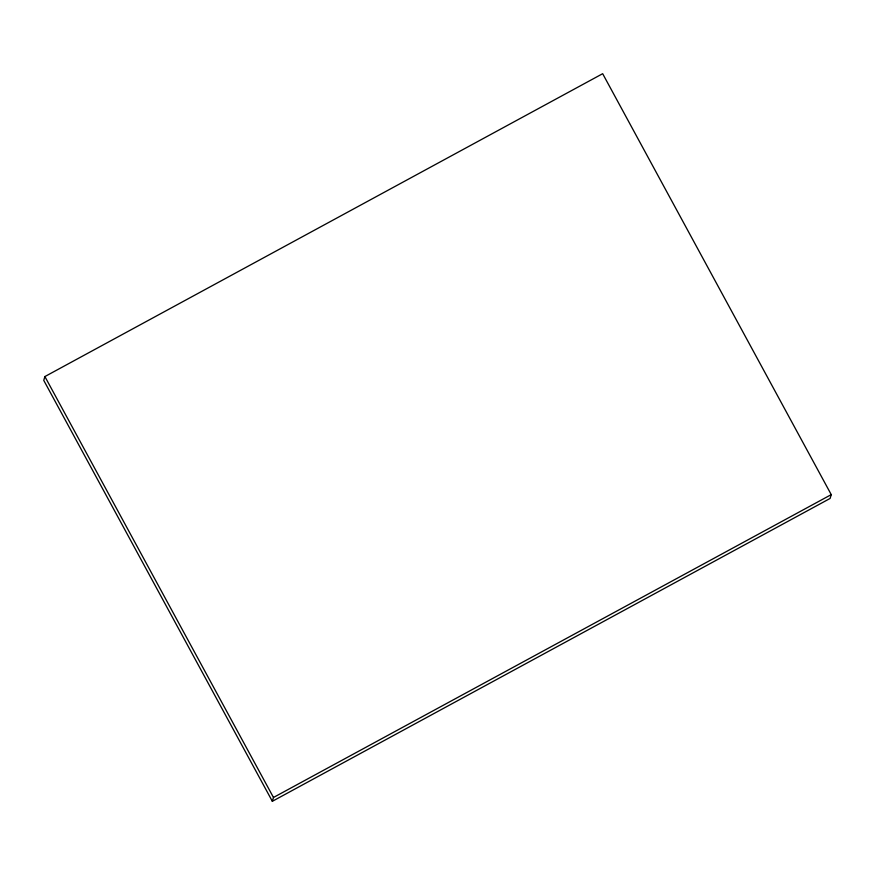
<?xml version="1.0" encoding="UTF-8"?>
<svg xmlns="http://www.w3.org/2000/svg" width="875" height="875" viewBox="0 0 875 875"><rect width="100%" height="100%" fill="white"/><g stroke="black" fill="none" stroke-linecap="round" stroke-linejoin="round"><path stroke-width="1.31" d="M44.887 376.556L43.75 380.373L272.333 801.303L830.113 498.444L831.25 494.627L602.667 73.697L44.887 376.556L273.47 797.475L272.333 801.303M273.47 797.475L831.25 494.627"/></g></svg>
